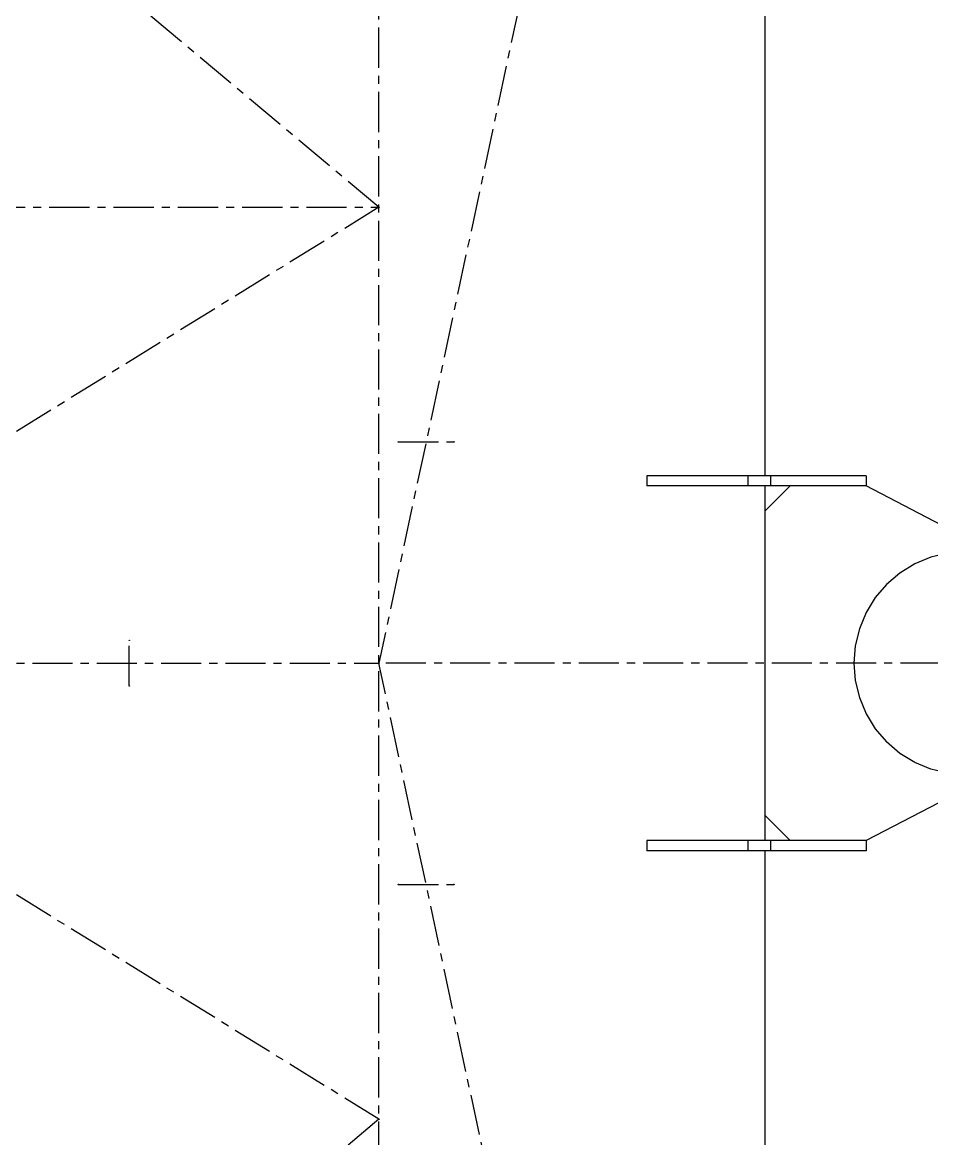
# Model space of a CAD drawing. Header units: millimetres. Extents: x 5143 to 30813, y 232 to 21408.
# Drawn here: x 11769.6 to 11949.1, y 10726.4 to 10946.8 of the extents above; entities that cross this region are included whole.
import ezdxf

# ---------------------------------------------------------------- set-up
doc = ezdxf.new("R2010")
doc.units = ezdxf.units.MM
doc.header["$LTSCALE"] = 0.25
doc.linetypes.add('CENTER', pattern=[50.8, 31.75, -6.35, 6.35, -6.35])
doc.linetypes.add('XKITLINE00', pattern=[0])

msp = doc.modelspace()

# ---------------------------------------------------------------- linework, layer by layer
at = {"color": 8, "linetype": 'CENTER'}
for p, q in [((12013.58, 11633.65), (11840, 10820.27)), ((11840, 10910.27), (11005.43, 11609.09)), ((11840, 10620.27), (11840, 11020.27)), ((10454.1, 10910.27), (11840, 10910.27)), ((11840, 10730.27), (11549.01, 10910.27)), ((11840, 10910.27), (11549.01, 10730.27)), ((11843.84, 10863.95), (11854.8, 10863.95)), ((11790.72, 10815.77), (11790.72, 10824.77)), ((11606.49, 10820.27), (11840, 10820.27)), ((11606.49, 10820.27), (11840, 10820.27)), ((12370, 10820.27), (11840, 10820.27)), ((12013.58, 10006.9), (11840, 10820.27)), ((11843.84, 10776.6), (11854.8, 10776.6)), ((11840, 10730.27), (11005.43, 10031.45))]:
    msp.add_line(p, q, dxfattribs=at)
at = {"color": 8, "linetype": 'XKITLINE00'}
for p, q in [((11916.2, 11020.27), (11916.2, 10857.27)), ((11936.23, 10857.27), (11892.88, 10857.27)), ((11892.88, 10857.27), (11892.88, 10855.27)), ((11912.88, 10857.27), (11912.88, 10855.27)), ((11917.34, 10857.27), (11917.34, 10855.27)), ((11936.23, 10857.27), (11936.23, 10855.27)), ((11936.23, 10855.27), (11892.88, 10855.27)), ((11916.2, 10855.27), (11916.2, 10850.27)), ((11921.2, 10855.27), (11916.2, 10850.27)), ((11961.18, 10842.27), (11936.23, 10855.26)), ((11916.2, 10850.27), (11916.2, 10790.27)), ((11949, 10841.2), (11945.81, 10839.88)), ((11952.35, 10842), (11949, 10841.2)), ((11942.86, 10838.07), (11940.24, 10835.83)), ((11945.81, 10839.88), (11942.86, 10838.07)), ((11940.24, 10835.83), (11938, 10833.21)), ((11938, 10833.21), (11936.19, 10830.26)), ((11936.19, 10830.26), (11934.87, 10827.07)), ((11934.87, 10827.07), (11934.07, 10823.72)), ((11934.07, 10823.72), (11933.8, 10820.27)), ((11933.8, 10820.27), (11934.07, 10816.83)), ((11934.07, 10816.83), (11934.87, 10813.48)), ((11934.87, 10813.48), (11936.19, 10810.29)), ((11936.19, 10810.29), (11938, 10807.34)), ((11938, 10807.34), (11940.24, 10804.72)), ((11942.86, 10802.48), (11940.24, 10804.72)), ((11945.81, 10800.67), (11942.86, 10802.48)), ((11949, 10799.35), (11945.81, 10800.67)), ((11961.18, 10798.27), (11936.23, 10785.29)), ((11952.35, 10798.55), (11949, 10799.35)), ((11916.2, 10790.27), (11916.2, 10785.27)), ((11916.2, 10790.27), (11921.2, 10785.27)), ((11936.23, 10785.27), (11892.88, 10785.27)), ((11892.88, 10785.27), (11892.88, 10783.27)), ((11912.88, 10785.27), (11912.88, 10783.27)), ((11917.34, 10785.27), (11917.34, 10783.27)), ((11936.23, 10785.27), (11936.23, 10783.27)), ((11936.23, 10783.27), (11892.88, 10783.27)), ((11916.2, 10783.27), (11916.2, 10620.27))]:
    msp.add_line(p, q, dxfattribs=at)
for centre in [(11840, 10910.27), (11840, 10910.27), (11840, 10910.27), (11843.84, 10863.95), (11854.8, 10863.95), (11790.72, 10824.77), (11840, 10820.27), (11840, 10820.27), (11840, 10820.27), (11840, 10820.27), (11840, 10820.27), (11790.72, 10815.77), (11843.84, 10776.6), (11854.8, 10776.6), (11840, 10730.27), (11840, 10730.27)]:
    msp.add_circle(centre, 0.05, dxfattribs=at)

doc.saveas('drawing.dxf')
